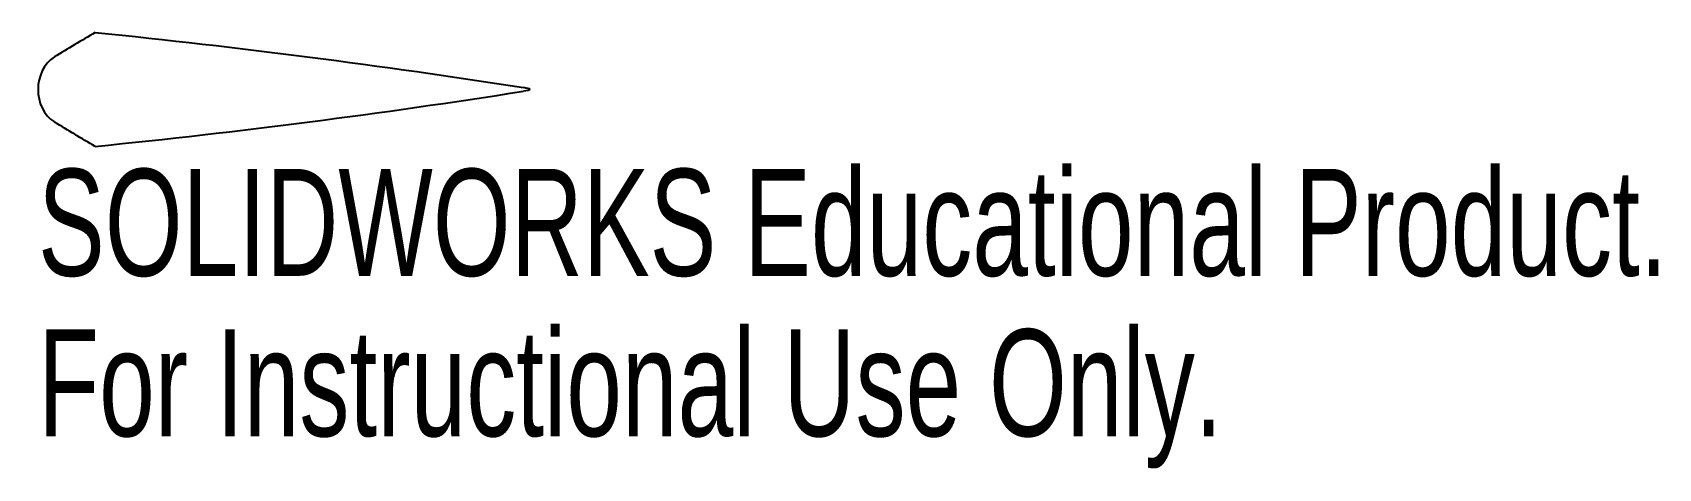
# Model space of a CAD drawing. Header units: millimetres. Extents: x 1072.9 to 1146.4, y 211.7 to 231.4.
import ezdxf

# ---------------------------------------------------------------- set-up
doc = ezdxf.new("R2010")
doc.units = ezdxf.units.MM
doc.styles.add('SLDTEXTSTYLE0', font='TXT', dxfattribs={"width": 0.7})

msp = doc.modelspace()

# ---------------------------------------------------------------- linework, layer by layer
at = {"color": 7, "linetype": 'Continuous', "lineweight": 25}
for points in [[(1075.765, 231.373), (1075.145, 231.014), (1074.53, 230.645), (1073.924, 230.267)], [(1075.765, 231.373), (1082.248, 230.729), (1088.705, 229.887), (1095.133, 228.881)], [(1073.924, 230.267), (1072.935, 229.651), (1072.933, 227.95), (1073.924, 227.333)], [(1075.765, 226.227), (1082.248, 226.871), (1088.705, 227.712), (1095.133, 228.719)], [(1095.432, 228.8), (1095.432, 228.83), (1095.287, 228.857), (1095.133, 228.881)], [(1095.432, 228.8), (1095.432, 228.77), (1095.287, 228.743), (1095.133, 228.719)], [(1075.765, 226.227), (1075.145, 226.586), (1074.53, 226.955), (1073.924, 227.333)]]:
    msp.add_open_spline(points, degree=3, dxfattribs=at)

# ---------------------------------------------------------------- texts
at = {"color": 7, "linetype": 'Continuous', "char_height": 4.83362, "attachment_point": 1, "style": 'SLDTEXTSTYLE0'}
for s, insert in [('SOLIDWORKS Educational Product.', (1073.182, 225.207)), ('For Instructional Use Only.', (1073.182, 217.957))]:
    msp.add_mtext(s, dxfattribs=dict(at, insert=insert))

doc.saveas('drawing.dxf')
